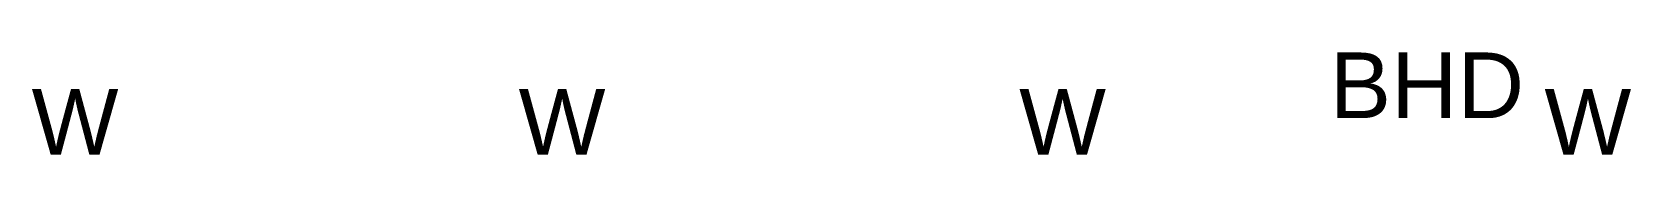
# Model space of a CAD drawing. Header units: inches. Extents: x 23291 to 181956, y 9161 to 51408.
# Drawn here: x 111648 to 116983, y 32241 to 32583 of the extents above; entities that cross this region are included whole.
import ezdxf

# ---------------------------------------------------------------- set-up
doc = ezdxf.new("R2010")
doc.units = ezdxf.units.IN
doc.header["$MEASUREMENT"] = 0
doc.styles.get("Standard").update_dxf_attribs({"font": 'arial.ttf'})

msp = doc.modelspace()

# ---------------------------------------------------------------- texts
at = {"char_height": 220, "attachment_point": 1}
for s, width, insert in [('BHD', 594.358, (115977.1, 32583)), ('W', 364.017, (111646.8, 32460.9)), ('W', 364.017, (113271.4, 32460.9)), ('W', 364.017, (114941.1, 32460.9)), ('W', 364.017, (116693.5, 32460.9))]:
    msp.add_mtext_dynamic_manual_height_columns(s, width=width, gutter_width=1100, heights=[0], dxfattribs=dict(at, insert=insert))

doc.saveas('drawing.dxf')
